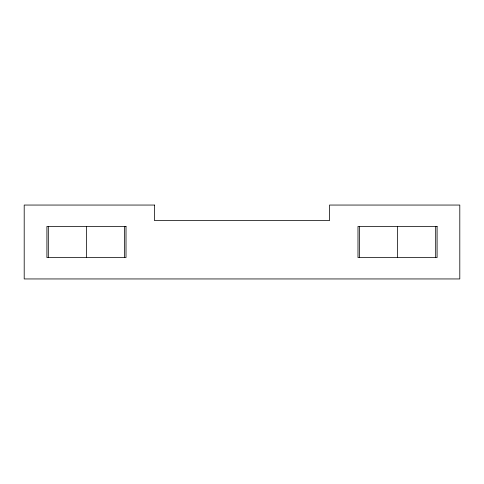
<?xml version="1.0" encoding="UTF-8"?>
<svg xmlns="http://www.w3.org/2000/svg" width="484" height="484" viewBox="0 0 484 484"><rect width="100%" height="100%" fill="white"/><g stroke="black" fill="none" stroke-linecap="round" stroke-linejoin="round"><path stroke-width="0.73" d="M435.685 226.445L435.685 257.555M397.57 226.445L397.57 257.555M359.455 226.445L359.455 257.555M124.545 226.445L124.545 257.555M86.43 226.445L86.43 257.555M48.315 226.445L48.315 257.555M154.493 205.053L24.2 205.053L24.2 278.947L459.8 278.947L459.8 205.053L329.507 205.053L329.507 220.607L154.493 220.607L154.493 205.053M126.015 226.445L46.906 226.445L46.906 257.555L126.015 257.555L126.015 226.445M437.094 226.445L357.985 226.445L357.985 257.555L437.094 257.555L437.094 226.445"/></g></svg>
